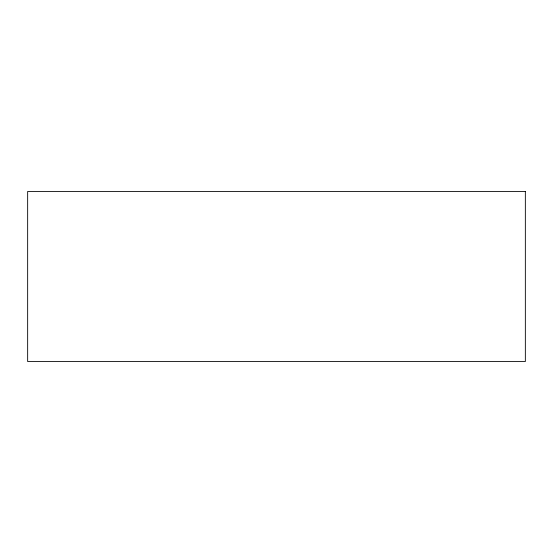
<?xml version="1.0" encoding="UTF-8"?>
<svg xmlns="http://www.w3.org/2000/svg" width="553" height="553" viewBox="0 0 553 553"><rect width="100%" height="100%" fill="white"/><g stroke="black" fill="none" stroke-linecap="round" stroke-linejoin="round"><path stroke-width="0.83" d="M525.35 191.476L27.65 191.476L27.65 361.524L525.35 361.524L525.35 191.476"/></g></svg>
